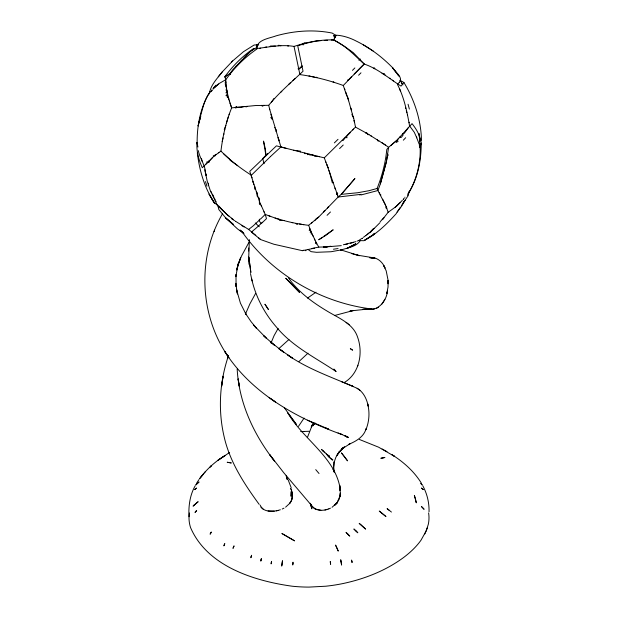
<?xml version="1.0" encoding="UTF-8"?>
<svg xmlns="http://www.w3.org/2000/svg" width="618" height="618" viewBox="0 0 618 618"><rect width="100%" height="100%" fill="white"/><g stroke="black" fill="none" stroke-linecap="round" stroke-linejoin="round"><path stroke-width="0.93" d="M409.085 122.217L409.162 122.812M188.961 516.718C188.482 506.088 189.834 495.118 195.218 485.756M213.117 88.845L219.336 83.399L225.771 79.707C234.322 67.795 244.867 57.281 256.964 48.976C256.014 39.753 269.672 38.339 276.153 35.836C294.284 30.753 313.658 29.301 332.183 33.071C332.314 33.133 337.559 36.516 335.489 35.195C341.793 35.218 349.827 37.667 356.13 41.02C369.742 47.632 381.916 56.848 392.507 67.625C394.323 71.248 403.647 77.35 399.537 82.163M382.843 219.096L388.135 212.298L386.003 206.095L377.915 190.522L380.418 183.724L386.358 161.908M256.887 46.868L256.377 47.161L256.887 47.2M340.224 493.172L339.83 496.779L340.34 492.7L339.753 488.22M421.275 143.183C421.128 160.572 417.899 179.035 408.035 193.581M249.371 239.668L248.722 257.768M248.722 247.949L248.66 251.032M333.65 468.714L333.705 466.969M290.893 488.738C293.063 494.099 293.28 499.344 289.371 503.678C292.839 500.147 293.04 494.647 291.387 490.221M337.374 194.724L337.451 192.986L336.771 192.94M340.858 249.888L359.251 255.674L357.243 255.126L374.917 258.03L370.445 257.575C377.173 257.049 382.781 262.094 385.045 268.104L383.623 265.4L386.204 270.877L388.089 280.325L388.027 286.999L386.837 293.388L387.602 290.383C386.644 301.12 377.969 311.99 366.242 309.046L368.482 308.969L351.287 310.862L349.796 311.194L353.535 310.46L334.485 315.535M419.831 146.883L419.661 138.193L418.803 134.075M365.864 429.773L366.095 428.73C363.878 436.748 356.184 441.237 349.008 444.234L350.522 443.43L341.437 449.286L344.489 446.845L339.259 451.889L342.913 447.811L336.972 455.296L339.097 451.843L335.813 457.42L334.469 461.345M252.059 177.868L251.843 177.103M301.692 66.729L301.738 66.033L302.418 66.095L299.197 68.915L297.992 68.822M386.096 206.335L385.972 208.042L386.528 207.439M386.644 207.733L386.806 208.166M334.044 463.585L333.759 466.459M261.105 205.462L261.368 206.111M386.312 162.125L388.629 147.308L397.065 140.116L412.036 123.646C416.617 129.324 420.364 135.952 421.26 143.299L419.784 147.663M329.355 171.657L324.303 157.837L318.316 156.431M255.821 235.373L248.652 229.456L235.304 221.144L235.612 221.383M380.371 183.847L386.142 162.727M235.79 276.493L235.999 274.585L236.084 286.652L235.752 283.353L237.459 293.975L236.431 289.278L240.425 303.16L246.219 314.701L245.338 313.195L251.039 321.615L256.493 328.282L253.65 325.145L266.157 338.023L263.523 335.62L273.766 344.635L274.724 345.423L270.553 341.939L283.708 352.221L279.012 348.753L292.577 358.224L287.741 355.01C308.961 369.796 333.735 377.799 357.119 388.305C363.5 391.959 366.837 399.112 368.189 406.08L367.586 403.693C369.842 412.044 369.325 421.213 366.072 429.247M235.79 276.64L238.355 263.361L236.663 270.012L237.026 268.498M297.637 223.646L297.567 224.21L296.401 224.172L296.146 223.392M299.529 223.971L301.615 224.334M197.914 147.053L196.995 142.325C196.3 151.07 198.664 159.838 202.302 167.733L213.82 156.323L220.935 151.078C222.743 136.339 226.026 121.661 231.642 107.872L229.942 102.99M400.534 80.332L400.055 80.309L403.917 82.495L401.036 86.103C389.039 78.517 377.977 68.729 364.234 64.056C354.516 55.481 345.671 45.539 333.596 39.954C321.406 39.405 309.27 42.047 297.737 45.817L303.036 71.232C291.356 82.294 278.927 92.739 268.714 105.307L255.466 105.547L231.642 107.872L228.351 97.737L226.111 86.095L225.439 86.08L225.949 84.828L225.215 84.45C227.115 83.291 223.901 83.824 225.825 82.573M243.986 233.627L237.528 228.93L225.755 217.992L218.818 209.533L217.83 205.338L214.376 202.843C204.496 188.003 199.39 170.383 197.312 152.793M396.2 142.132L396.478 140.232M291.99 498.757L292.36 496.316M333.681 467.517L334.021 461.955M189.432 512.955L189 517.822A95.473 55.118 0 0 0 190.537 527.533C207.084 566.103 253.836 580.912 292.175 586.212A95.481 55.126 0 0 0 309 587.1L325.825 586.212A107.37 61.993 0 0 0 342.357 583.678C364.087 579.143 385.331 570.901 403.315 557.714A135.721 78.355 0 0 0 413.249 549.24A124.62 71.951 0 0 0 421.012 540.194L426.304 530.731L428.305 524.303A91.873 53.04 0 0 0 428.992 517.822A94.268 54.423 0 0 0 428.606 512.948M209.332 93.843C210.46 85.245 217.142 78.61 222.202 71.974L232.638 60.966M408.931 191.781L408.336 195.419L401.484 205.616M268.977 215.852L270.684 216.47M300.271 151.989L300.425 151.116L293.504 150.274M386.443 161.452L387.247 157.096M222.179 141.576L223.021 137.876M340.974 249.935L331.001 251.742L316.524 252.306L311.148 251.665L308.073 249.51M275.249 217.992L275.164 218.401L278.401 219.05M245.122 106.458L246.234 106.953L246.953 106.296M252.901 181.313L252.708 182.179L253.148 182.248M292.129 222.565L292.777 222.727M199.552 120.17L200.456 116.516M200.904 114.693C203.036 106.922 204.875 98.625 209.981 92.198M213.596 88.42L214.508 86.79L214.77 87.393M215.319 86.914L215.767 85.222L216.184 86.157M217.042 85.408L217.327 84.318L217.598 84.921M327.185 165.67L327.316 164.805L326.852 164.759M237.212 267.787L240.672 257.691L239.066 261.816M307.339 437.652L312.886 423.43M213.426 156.709L213.334 155.728L215.033 155.914L215.288 154.407L216.107 154.539M344.55 382.364C359.537 373.257 363.245 352.847 357.613 337.212C353.272 323.546 338.502 318.023 327.401 311.256C312.638 302.465 298.293 292.036 288.382 277.776M357.451 366.628L357.884 365.277M235.929 107.802L236.261 106.79M235.829 108.111L236.377 106.451M228.444 355.898L227.656 358.208L228.22 356.594M278.216 138.88L278.525 137.999L277.83 137.714M278.873 140.873L279.197 139.954L278.471 139.653M327.486 208.212L327.826 207.262L328.706 206.984M237.683 265.64L241.453 256.13L248.969 242.333M427.463 527.533L424.829 533.929M228.428 355.868C219.637 381.6 217.899 409.819 224.04 436.339C229.649 461.677 244.095 483.724 259.174 504.381M319.552 156.733L276.416 145.848L249.772 171.364L259.799 202.341L265.238 214.415C279.143 219.915 293.782 223.569 308.629 225.315L318.625 217.119L338.154 197.026L359.645 194.5L359.83 195.049L361.005 194.276L361.213 194.917L377.915 190.522L377.111 188.475C382.032 176.006 385.539 162.858 386.775 149.494L388.629 147.308L382.001 142.696M210.9 91.742L211.086 91.263M212.909 89.154L213.364 88.629M271.001 343.029L274.068 335.667L278.139 328.397M222.426 213.928C196.794 257.799 199.467 316.192 228.861 357.567L224.682 351.372C251.155 393.195 296.671 418.324 342.117 434.593L338.061 432.955M214.083 231.549L214.601 230.182M331.31 40.054L333.782 39.915L336.03 35.574M225.894 125.454L224.264 129.502L224.898 129.765M223.955 133.836L223.77 134.631M245.57 313.82L249.857 303.963L255.628 293.388M419.684 138.679L419.313 136.516M419.8 141.19L419.746 140.031M315.898 242.117L315.358 243.392L316.416 243.067M316.54 243.307L318.849 247.092L325.447 246.937M318.332 217.374L318.733 217.011M369.263 232.801L365.926 235.62M355.898 241.623L343.338 244.759M230.205 159.753L230.004 160.193L237.729 165.717M362.519 238.131L361.824 238.448L362.387 238.339M334.268 38.71L334.547 38.107M257.436 45.122L256.377 45.794L257.103 45.84M311.24 426.876L312.129 425.014M378.865 140.749L378.085 141.051L377.274 139.761M311.495 223.09L312.237 222.503M384.875 299.274L381.978 303.986M225.555 76.416L224.774 77.065L230.12 73.326L232.839 69.641L248.807 52.97L254.492 48.567M240.379 61.777L242.017 60.062M243.925 58.069L246.296 55.597M407.386 195.296C416.2 181.074 421.074 163.361 420.078 146.667M298.479 426.358L304.087 418.1M196.717 483.044L198.965 479.576M210.182 91.611C200.332 106.96 196.825 126.018 197.165 144.079M212.09 90.382L211.379 91.449L211.673 89.927L211.904 90.661M400.449 207.154L396.833 212.507L401.399 206.505L405.099 200.263L403.106 202.325M271.31 102.341L273.983 98.455L274.67 98.517M283.206 147.594L280.912 146.937L269.672 109.247M408.089 127.965L404.35 133.279L403.129 133.465M213.473 88.243L215.226 85.995M403.662 198.95L404.265 198.1M404.952 197.343L404.968 197.127M214.5 86.79L214.214 87.208M259.985 204.288L260.433 203.685M229.255 100.742L229.394 101.205M218.301 84.303L218.656 83.994M224.303 456.478L224.79 455.845M354.238 73.967L364.234 64.056L353.257 52.638L344.52 46.358L333.782 39.915M353.473 118.084L347.579 96.871L346.644 95.504L343.291 85.485C329.255 80.402 314.709 76.632 299.908 74.585L294.029 46.42C280.24 44.056 266.582 47.686 253.025 48.915C242.132 56.439 232.77 66.033 224.89 76.632L225.771 79.707L226.358 88.189M348.606 100.757L348.15 99.166M235.651 66.713L236.825 65.485M246.845 55.017L249.232 52.6M308.923 76.037L309.409 76.122M333.056 82.055L333.612 81.777L333.998 82.348M280.997 92.067L281.816 91.255M373.759 68.25L374.184 67.725L374.887 68.814M229.595 452.469L217.938 460.325L224.797 455.752C214.94 461.654 206.342 469.595 199.514 478.811L203.793 473.581L201.02 476.941M228.073 117.636L228.444 116.524M335.898 504.126L336.895 502.905L334.755 505.223L337.397 502.449L332.051 507.301M218.262 76.771L222.202 71.974M315.69 77.435L316.547 77.227L316.957 77.752M305.446 153.287L305.06 153.766L304.504 153.055M308.9 154.16L307.756 154.685L306.961 153.673M350.553 107.648L351.665 109.765L351.155 109.772M360.093 240.943C355.798 247.185 347.123 247.764 340.518 250.197M310.692 154.6L310.128 155.303L309.425 154.291M312.561 155.048L312.16 155.527L311.681 154.84M328.946 170.537L333.141 182.449L332.36 182.943L329.595 172.345M385.555 205.168L382.65 199.205M336.439 194.415L337.683 193.241L336.493 194.431M270.097 46.52L270.576 45.979L275.404 46.041M278.162 45.794L278.687 45.222L280.842 45.755M289.927 503.183L285.601 507.162M226.59 89.293L225.949 90.004L226.783 90.236M226.829 90.429L227.045 91.595L225.949 92.808L227.409 93.21M227.54 93.851L225.949 95.62L227.972 96.176C225.516 97.798 229.479 97.15 228.861 99.436M383.577 74.16L384.18 73.496L385.13 75.157M389.788 78.131L390.468 78.563M398.718 138.316L397.405 139.761L398 141.63L396.339 142.07L395.86 141.182L390.985 145.4M399.375 137.598L400.039 136.864L400.394 137.443L401.484 137.273L403.222 134.848L402.673 133.959M343.291 85.485L362.295 65.871M380.031 222.611L369.935 232.708M204.311 472.84L205.624 471.426M403.338 140.186L405.686 137.698M225.802 81.468L225.145 82.395L225.817 82.433M267.563 153.48L262.766 158.509L263.925 163.693L263.801 163.121M352.399 114.168L351.881 114.577L353.566 117.466L355.489 127.115L324.303 157.837M396.532 213.295C387.239 223.623 377.181 233.674 364.736 240.155L374.4 234.083L363.909 240.703L358.61 240.587L357.15 241.105M274.771 127.486L274.933 128.05M399.498 82.209L397.366 84.257C404.064 97.18 407.069 111.665 409.564 125.879L414.315 132.337L416.625 137.49M287.54 45.933L288.676 45.964M265.902 155.133L266.52 154.492M352.832 129.919L353.643 129.062M373.264 228.745L370.924 231.14L370.738 232.036L369.896 232.198M380.155 221.692L383.971 217.775M402.357 200.286L396.571 206.211L388.135 212.298M358.602 75.234L360.982 72.808M352.484 70.352L354.863 67.941M400.078 202.65L395.203 207.254M403.145 199.56L403.577 199.127M252.214 50.243L252.646 49.919M205.431 164.62L207.154 162.913L206.968 161.738L207.895 162.611L212.237 157.891M327.061 215.327L330.476 211.974M334.369 142.889L338.031 139.313M339.591 148.575L343.237 145.021M270.421 156.601L251.379 175.226C240.363 168.235 230.012 160.271 220.935 151.078M278.757 348.699L288.93 339.514M299.019 361.484L308.003 353.172M262.04 222.866L266.489 218.633L265.238 214.415L260.85 218.749L259.413 219.405L259.738 219.776L253.249 225.825L248.652 229.456M358.904 60.232L360.24 58.965M362.496 65.678L364.234 64.056M270.429 156.593L280.912 146.937M252.978 49.679L253.728 49.123M252.731 231.132L251.526 232.206L260.626 239.568L273.836 244.234L302.302 250.669L314.562 248.173M346.358 93.766L345.786 92.159M315.265 220.023L316.547 218.316L317.443 218.139M317.451 218.139L318.17 217.521M231.456 61.978L243.477 51.703L254.114 45.014L258.664 44.805M379.73 193.658L379.622 192.661L379.213 192.762M380.765 195.442L380.673 194.446L380.248 194.554M256.995 46.08L256.455 46.45L256.949 46.427M368.907 233.086L366.93 234.678M418.85 134.299L419.552 133.735M382.148 219.645L382.82 219.12M363.392 237.327L365.671 235.667M405.771 108.459L405.562 107.64M406.837 112.708L406.304 110.583M307.509 298.1L316.007 292.198M218.424 152.824L218.896 152.499M322.511 237.157L318.695 239.784L325.833 235.388L333.187 229.803L324.033 236.107M225.786 76.223L227.239 75.249M255.983 47.478L257.451 46.505M358.61 240.587L361.182 238.872M373.226 234.168L374.647 233.318M376.571 308.274L378.494 307.223M350.344 243.314L353.473 242.364M282.225 509.016L283.986 508.143M258.154 44.681L256.377 44.975L257.783 44.851M328.761 508.938L330.468 508.166M350.584 132.26L349.811 133.055M349.301 133.581L347.741 135.18M335.072 187.949L335.25 188.992L333.141 182.449M256.926 46.589L256.377 46.806L256.895 46.783M313.032 236.099L312.7 235.381M335.528 189.255L338.154 197.026L341.252 194.346L354.84 178.664L341.252 194.346L357.66 192.746L368.969 190.707L377.111 188.475M324.96 509.997L328.753 508.915M303.322 250.367L303.724 250.236M294.029 46.42L303.206 43.592L305.06 42.526L305.655 42.982L316.246 40.919L321.012 40.649M387.702 154.176L388.228 155.01L387.331 156.547M324.968 210.746L324.156 211.001L323.724 211.997M347.61 244.017L345.045 244.55M280.348 509.757C273.913 511.92 263.036 512.84 260.155 505.099M303.168 250.414L302.372 250.669M260.657 48.204L259.537 48.443M264.705 47.362L266.574 46.968M344.914 89.718L344.643 89.023M353.975 120.34L354.353 122.032M318.849 247.092L311.997 248.475M309.796 228.351L309.239 230.491L310.506 230.213M310.862 231.14L310.166 232.206L311.225 232.02L316.671 243.554L316.3 243.855L316.795 243.755M326.907 509.533C321.615 511.055 314.639 510.599 311.372 505.57L315.219 508.977L320.889 510.29M276.308 510.854L278.37 510.398M335.381 36.4L333.82 35.805L335.103 36.918M373.496 228.506L374.454 228.328M314.856 220.356L314.431 220.703M341.291 245.647L323.817 247.107M333.426 249.216L338.077 248.56M323.376 247.138L324.952 246.945M328.204 246.559L330.985 246.227M313.535 155.28L312.785 155.103M370.877 257.945L372.839 257.76L369.518 257.721M235.234 107.323L241.159 107.254L243.762 106.574M305.709 250.46L305.647 250.46M324.744 247.076L327.37 246.891L323.67 247.123M324.241 40.464L327.463 40.278M274.207 511.125L268.05 510.931M301.159 431.534L309 431.294M346.837 136.099L346.961 137.799L345.647 137.312L342.975 140.603L342.326 140.525M313.666 248.413L312.538 248.413M362.982 309.154L368.482 308.969M369.989 309.054L374.361 308.93M257.945 44.774L257.382 44.79L258.401 44.743M368.961 134.6L367.942 134.693L366.683 132.723L365.871 133.194L365.454 132.53M371.549 136.207L370.622 135.628M337.606 195.396L337.737 195.79M255.358 189.224L254.77 189.185L254.871 186.783L254.431 186.489M257.675 196.076L257.103 196.037L257.111 192.522L256.285 191.966M301.128 67.215L300.124 67.123L300.209 68.011M260.564 204.179L259.421 204.079L259.344 198.254L258.146 197.443M327.385 166.227L328.32 167.918L327.617 166.852M370.445 257.575L373.342 257.861M365.81 308.413L371.881 309.031C320.433 302.72 271.82 274.013 241.916 231.572L243.067 232.762M303.77 224.697L303.314 224.62M333.674 35.612L335.543 35.844M327.857 455.93L331.804 459.599L332.793 459.607L330.568 458.417M305.539 250.645L305.98 250.715M309.556 76.145L314.462 77.126M288.552 84.481L290.769 82.41M318.177 156.4L314.492 156.23L313.89 155.365M335.018 37.103L334.052 36.841L334.825 37.513M351.719 253.619L359.251 255.674M359.267 439.413L378.679 447.223L394.585 456.401L392.005 454.693C403.508 462.032 414.075 471.333 421.283 483.044M341.337 381.584L352.924 386.281L351.82 385.825M307.494 420.178L328.683 429.155L324.651 427.501M341.128 434.184L348.228 437.312L344.836 435.76L348.004 437.637L346.018 436.138M253.542 183.701L253.813 184.674M263.963 211.696L264.38 212.584M355.489 127.115L367.501 133.689L385.501 145.083M386.968 451.611L382.117 448.992M211.65 192.646L210.869 191.572M326.381 454.16L329.603 456.308L326.381 454.16L329.324 456.918L323.175 450.839M402.967 84.89L400.055 80.309M275.296 129.239L276.37 129.873L275.929 131.356M351.627 76.593L348.699 79.66L347.656 79.954L347.926 80.495M244.087 226.976L241.893 225.678M373.233 51.055L363.276 44.797M334.732 370.19L333.936 369.124L336.115 371.572C315.705 357.783 292.561 346.659 276.501 327.169C264.357 313.334 255.535 296.47 251.549 278.463M228.946 216.107L227.71 215.126M234.593 220.688L231.765 218.865L231.657 218.254M357.119 388.305L359.885 390.221M271.07 398.958L275.643 402.14L269.154 397.613M349.232 324.782L346.111 322.372M331.75 459.475L332.716 460.225M263.021 509.085L260.966 507.131M389.317 510.383L387.1 508.637L391.433 512.059M204.751 169.68L207.269 181.375L210.29 190.56L217.405 205.439L226.991 214.554L233.117 219.405M334.979 370.321L333.766 369.317L334.531 369.966M260.626 239.568L258.486 237.775M382.024 73.171L383.353 74.021M232.955 224.04L225.755 217.992L233.581 224.635M259.282 226.798L255.311 222.982M328.544 456.493L330.568 458.239M260.974 223.33L259.575 221.391L259.236 219.722M223.693 153.843L229.765 159.405M263.894 105.323L262.457 106.242L261.491 105.369M220.533 208.011L226.991 214.554M324.813 452.77L321.491 449.379L323.229 451.248M392.484 80.147L393.457 80.966M283.299 147.578L286.258 148.374M218.757 205.948L220.943 208.482M295.165 78.54L292.971 80.433M315.736 469.626L319.035 473.512M310.545 504.273L283.778 472.755L269.641 454.562L274.462 461.043C253.805 434.693 238.95 402.921 237.181 369.116M401.677 83.175L402.117 83.955M396.038 72.283L392.507 67.625L398.904 76.037L397.189 73.781M219.846 207.215L220.356 207.887M288.042 413.272L296.238 424.272L284.319 407.725M287.849 413.002C302.967 439.05 334.717 456.918 340.031 487.934M272.399 119.552L270.761 117.513L271.804 117.451L270.931 114.191M216.091 201.692L215.736 201.105M214.338 203.121L209.023 194.052L214.376 202.843M419.908 143.7L420.132 144.079L420.124 143.438M403.917 82.495C414.493 99.884 421.02 119.938 421.491 140.363M422.782 485.756C427.115 493.705 429.294 502.766 429.039 511.835M302.511 43.785L303.121 44.998M213.952 197.405L212.422 194.083M214.369 198.231L215.211 199.869M314.485 239.205L314.91 240.116M310.584 503.902L311.727 506.042L310.53 503.994L311.851 508.807L310.275 503.261M400.441 90.946L399.529 88.83M288.189 479.939L291.171 487.672M198.316 150.63C199.745 158.208 204.906 164.519 205.531 172.283L205.261 170.923M416.455 137.041L416.764 137.822M416.625 137.443L419.182 144.241M312.082 234.091L311.148 233.936L311.495 232.677L308.629 225.315M290.723 488.436L291.07 489.332M325.763 161.808L325.964 162.333M346.482 94.106L348.004 98.625M205.454 181.592L206.96 186.165M419.599 146.582L419.352 145.184M279.197 219.313L279.46 220.332L284.118 220.549M286.536 477.003L287.239 479.274M407.37 114.832L407.494 115.35M230.12 73.326L230.483 74.569M286.543 477.328L287.2 479.622M408.05 104.226L409.363 109.077M333.898 470.854L333.426 469.039L334.261 472.229L333.511 468.645L334.122 471.627M202.101 161.182L201.53 158.702M268.714 105.307L269.78 109.695M252.129 280.966L250.468 273.55M229.355 113.928L229.054 114.793M286.157 475.783L286.319 476.563M213.395 196.207L213.48 196.632M339.738 488.653L340.047 490.36L339.939 489.75M208.845 160.881L209.046 162.418M227.88 118.231L226.404 123.268M340.039 488.065L339.73 485.346L340.186 489.595M334.006 461.893L334.114 462.89M388.181 283.654L388.065 280.402L388.174 283.755M208.49 183.206L208.552 185.423M333.759 468.073L333.766 469.17M262.387 222.279A125.678 15.187 -54.4 0 1 253.009 230.699M291.24 491.634L291.07 496.13L291.24 491.634M292.87 563.631L292.747 564.999L293.009 562.202L292.87 563.631M281.87 564.821L281.715 566.073L282.496 560.735L281.87 564.821M222.866 377.482L221.661 386.165L223.059 376.207L222.866 377.482M271.325 562.658L271.109 563.894L271.572 561.36L271.325 562.658M261.074 559.869L260.804 561.105L261.391 558.587L261.074 559.869M199.073 121.962L198.1 126.01L200.788 115.782L199.073 121.962M251.209 556.532L250.877 557.745L251.596 555.265L251.209 556.532M340.155 495.682L339.104 499.367L336.926 503.021L340.155 495.682M224.303 544.767L223.886 545.872L224.79 543.616L224.303 544.767M233.488 547.131L232.986 548.351L234.067 545.872L233.488 547.131M210.676 533.125L210.105 534.199L211.333 532.021L210.676 533.125M195.79 511.465L195.018 512.415L196.678 510.514L195.79 511.465M210.676 466.397L210.105 467.092L211.333 465.733L210.676 466.397M315.033 423.145L312.646 425.964L315.018 423.16M196.447 484.18L195.782 484.96L199.066 481.955L196.447 484.18M193.867 505.269L193.079 506.173L198.154 501.692L193.867 505.269M195.566 488.83L194.678 489.61L196.57 488.065L195.566 488.83M355.736 243.847L347.077 248.366L355.736 243.847M382.951 457.838L380.842 458.286L384.937 457.49L382.951 457.838M303.925 431.434L301.043 431.619L303.925 431.434M229.208 462.558L227.2 462.272L231.325 462.967L229.208 462.558M291.48 539.043L281.885 533.489L294.57 540.858L291.48 539.043M351.488 349.425L350.321 348.66L352.6 350.159L351.488 349.425M422.434 488.83L421.422 488.065L423.322 489.61L422.434 488.83M381.615 512.955L379.259 511.055L385.956 516.555L381.615 512.955M243.021 232.499L240.108 230.081L243.044 232.499M361.468 525.3L359.166 523.33L365.609 529.116L361.468 525.3M422.434 507.448L421.422 506.528L424.102 509.302L422.434 507.448M355.929 530.908L353.859 528.985L357.83 532.793L355.929 530.908M347.98 534.253L346.018 532.353L349.757 536.123L347.98 534.253M299.514 292.407L285.856 278.339L299.514 292.407M421.546 484.18L420.788 483.415L422.21 484.96L421.546 484.18M343.515 455.435L341.406 452.901L347.548 460.858L343.515 455.435M268.382 309.456L264.991 304.272L268.382 309.456M336.439 546.822L335.535 545.068L338.247 551.101L336.439 546.822M333.743 470.831L333.133 469.108L333.681 470.808M415.52 499.074L414.361 495.427L416.293 502.82L415.52 499.074M206.103 175.296L205.794 173.673L206.095 175.249M265.416 149.293L263.531 141.074L265.941 155.736L265.416 149.293M351.843 561.337L351.557 560.047L352.082 562.573L351.843 561.337M340.974 561.159L340.696 559.746L341.615 565.068L340.974 561.159M250.838 272.345L248.815 257.165L250.838 272.345M239.336 386.227L238.146 379.019L239.336 386.227M330.452 562.975L330.275 561.553L330.622 564.342L330.452 562.975M249.247 264.489L248.892 258.355L249.247 264.489"/></g></svg>
